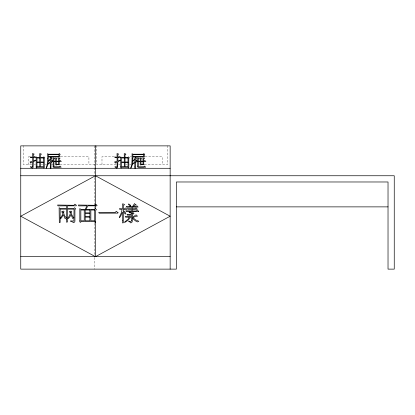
<?xml version="1.0" encoding="UTF-8"?>
<svg xmlns="http://www.w3.org/2000/svg" width="415" height="415" viewBox="0 0 415 415"><rect width="100%" height="100%" fill="white"/><g stroke="black" fill="none" stroke-linecap="round" stroke-linejoin="round"><path stroke-width="0.31" stroke-dasharray="2.08 1.56" d="M29.818 156.704L28.531 156.704L28.531 164.548M60.647 156.704L88.914 156.704L88.914 164.548M114.192 156.704L101.986 156.704L101.986 164.548M130.253 156.704L131.534 156.704M145.027 156.704L162.369 156.704L162.369 164.548M31.742 164.548L23.24 164.548L23.24 145.873M34.206 164.548L35.498 164.548M41.303 164.548L42.662 164.548M45.173 164.548L46.464 164.548M51.626 164.548L54.868 164.548M60.009 164.548L96.073 164.548M116.117 164.548L96.695 164.548L96.695 145.873M118.628 164.548L119.971 164.548M125.755 164.548L127.037 164.548M129.599 164.548L130.891 164.548M144.436 164.548L167.66 164.548L167.66 145.873M94.205 145.873L94.205 174.876M94.205 177.459L94.205 205.861M94.205 206.509L94.205 208.444M94.205 223.291L94.205 254.924M94.205 257.507L94.205 269.127"/><path stroke-width="0.62" d="M95.45 256.678L170.15 216.215L95.45 175.753L20.75 216.215L95.45 256.678L95.45 221.719M20.75 168.282L170.15 168.282M20.75 175.753L394.25 175.753L394.25 269.127L388.025 269.127L388.025 181.978L176.375 181.978L176.375 269.127L20.75 269.127L20.75 145.873L170.15 145.873L170.15 269.127M176.375 206.878L388.025 206.878M20.75 256.678L170.15 256.678M95.45 145.873L95.45 208.771M53.13 166.156L53.115 167.006L53.488 167.261L61.181 167.193L60.025 166.078L59.335 166.835L53.966 166.835L53.914 161.653L55.693 161.653L55.631 164.755L56.336 165.04C56.316 163.795 60.989 165.569 59.21 164.029L59.21 161.653L61.353 161.414L60.294 160.517L59.21 161.212L59.21 158.94L60.04 158.442L58.406 158.011L58.468 161.212L56.45 161.212L56.45 158.94L57.083 158.582L55.631 158.011L55.693 161.212L53.914 161.212L53.914 158.831L54.796 158.437L53.115 157.871L53.162 161.196L51.901 161.02L52.233 161.715L53.162 161.668L53.13 166.156M137.666 166.156L137.65 167.006L138.024 167.261L145.717 167.193L144.56 166.078L143.87 166.835L138.501 166.835L138.449 161.653L140.228 161.653L140.166 164.755L140.872 165.04C140.851 163.795 145.525 165.569 143.746 164.029L143.746 161.653L145.888 161.414L144.83 160.517L143.746 161.212L143.746 158.94L144.576 158.442L142.942 158.011L143.004 161.212L140.986 161.212L140.986 158.94L141.619 158.582L140.166 158.011L140.228 161.212L138.449 161.212L138.449 158.831L139.331 158.437L137.65 157.871L137.697 161.196L136.436 161.02L136.768 161.715L137.697 161.668L137.666 166.156M47.569 158.499L47.253 164.044L46.247 168.158C48.622 165.004 48.15 160.714 48.322 156.989L59.962 156.989L59.604 154.909L60.232 154.406L59.272 153.524L58.769 154.219L48.389 154.219L47.507 153.649L47.569 158.499M132.105 158.499L131.788 164.044L130.782 168.158C133.158 165.004 132.686 160.714 132.857 156.989L144.498 156.989L144.14 154.909L144.768 154.406L143.808 153.524L143.305 154.219L132.925 154.219L132.043 153.649L132.105 158.499M66.525 219.644L66.442 222.004L66.945 222.31L67.593 221.683L67.495 209.144L74.036 209.144L73.896 221.076L70.503 220.873L70.503 221.34L72.926 222.046L73.144 222.736L73.896 222.513A1.52 1.52 0 0 0 74.923 220.956L74.923 209.466L75.732 208.838L74.539 207.687L73.896 208.579L67.495 208.579L67.495 205.83L76.236 205.83L76.376 205.285L74.861 204.133L73.896 205.285L57.576 205.026L57.96 205.913L66.525 205.83L66.525 208.579L60.305 208.579L59.112 207.687L59.314 222.611L60.159 222.471L60.159 209.144L66.525 209.144L66.525 219.644M122.498 220.37L122.42 222.736L122.923 223.037L123.571 222.388L123.468 211.323L125.123 213.99L125.714 213.927L125.812 213.445L124.842 211.749L123.468 210.68L123.468 209.383L126.559 209.383L126.783 209.082L125.429 207.951L124.536 208.838L123.468 208.838L123.468 205.103C125.885 204.911 123.52 203.718 122.42 203.91L122.498 208.838L119.447 208.579L119.831 209.466L122.135 209.383L121.206 213.061L119.287 217.299L119.53 217.647L120.822 215.769L122.498 212.049L122.498 220.37M36.198 166.851L36.162 167.587L36.655 168.028L36.982 167.193L43.471 167.193L43.772 168.028L44.291 167.587L44.229 158.25L44.794 157.747L43.834 156.88L43.331 157.555L40.494 157.555L40.494 154.546L41.339 154.281L41.173 153.934L39.695 153.586L39.741 157.555L37.096 157.555L36.162 156.88L36.198 166.851M79.83 220.894L79.789 221.843L80.417 222.388L80.842 222.15L80.842 221.34L94.713 221.34L94.817 222.331L95.559 222.29L95.683 210.353L96.41 209.731L96.27 209.445L95.217 208.579L94.573 209.466L85.786 209.466L87.97 205.83L96.913 205.83L97.053 205.285L95.6 204.133L94.651 205.285L78.316 205.026L78.72 205.913L86.839 205.83L85.283 209.466L80.982 209.466L79.789 208.579L79.83 220.894M120.734 166.851L120.698 167.587L121.19 168.028L121.517 167.193L128.007 167.193L128.308 168.028L128.826 167.587L128.764 158.25L129.33 157.747L128.37 156.88L127.867 157.555L125.029 157.555L125.029 154.546L125.875 154.281L125.709 153.934L124.23 153.586L124.277 157.555L121.631 157.555L120.698 156.88L120.734 166.851M50.277 166.897L50.303 168.22L50.967 168.153L51.035 162.737L51.6 162.405L50.812 162.094L51.787 160.724C53.172 160.698 51.875 159.78 51.144 159.759L50.075 161.933L47.933 164.19L50.277 162.706L50.277 166.897M134.813 166.897L134.839 168.22L135.503 168.153L135.57 162.737L136.136 162.405L135.347 162.094L136.322 160.724C137.707 160.698 136.411 159.78 135.679 159.759L134.61 161.933L132.468 164.19L134.813 162.706L134.813 166.897M32.557 166.379C32.541 167.411 31.016 166.799 30.414 166.706L30.414 167.069L31.914 167.619L32.069 168.158L33.091 167.572L33.33 161.731L35.706 160.455L35.659 160.154L33.33 161.067L33.33 157.617L35.835 157.384L34.637 156.424L33.942 157.176L33.33 157.176L33.33 154.468L34.212 154.105L32.495 153.524L32.557 157.176L30.181 156.989L30.477 157.684L32.557 157.617L32.557 161.336L30.051 161.902L30.809 163.162L31.047 162.613L32.557 162.063L32.557 166.379M117.092 166.379C117.077 167.411 115.552 166.799 114.95 166.706L114.95 167.069L116.449 167.619L116.605 168.158L117.627 167.572L117.865 161.731L120.241 160.455L120.194 160.154L117.865 161.067L117.865 157.617L120.371 157.384L119.172 156.424L118.477 157.176L117.865 157.176L117.865 154.468L118.747 154.105L117.03 153.524L117.092 157.176L114.716 156.989L115.012 157.684L117.092 157.617L117.092 161.336L114.587 161.902L115.344 163.162L115.583 162.613L117.092 162.063L117.092 166.379M131.405 220.692L131.223 221.299L130.595 221.418L128.738 221.117L128.738 221.584L130.575 222.29L130.756 222.954C133.174 222.549 132.079 219.385 132.292 217.787L133.308 219.182L135.747 221.076L137.541 221.926L138.818 221.257L135.627 219.924L132.8 217.501L136.577 216.168L137.515 216.194L136.068 214.82L132.618 217.201L132.292 215.364L133.101 214.716L131.871 213.585L131.223 214.472L127.042 214.311L127.364 215.141L131.405 215.058L131.405 220.692M129.205 212.132L129.143 212.558L133.262 213.668L133.988 213.362L133.122 212.636L129.205 212.132M138.651 211.245L138.434 211.588L126.316 211.666L125.89 210.779L131.405 211.002L131.405 209.305L127.83 209.383L127.426 208.496L131.405 208.761L131.405 207.142L126.617 207.225L126.233 206.338L136.011 206.556L136.815 205.69L138.107 207.059L132.375 207.142L132.375 208.761L135.181 208.761L136.011 207.868L137.318 209.227L132.375 209.305L132.375 211.002L136.312 211.002L137.199 210.032L138.651 211.245M130.595 205.607L130.492 206.094L129.973 206.172L128.396 204.216L128.64 203.91L129.869 204.621L130.595 205.607M62.95 212.677L62.12 215.442L60.383 218.212L60.725 218.612L61.674 217.662L63.334 214.617L65.088 218.674L66.281 217.787L64.522 215.769L63.474 212.392L64.118 211.811L63.313 211.002L62.665 211.588L61.778 211.588L61.778 212.132L62.888 212.132L62.95 212.677M134.372 203.832L132.836 206.073L133.184 206.338L136.068 204.642L134.372 203.832M70.602 212.433L69.653 215.442L67.837 218.212L68.138 218.612C71.982 216.132 69.647 211.173 72.661 218.534L73.896 217.647L72.947 216.858L71.51 214.109L71.147 212.392L71.774 211.811L70.965 211.002L70.337 211.588L69.372 211.588L69.372 212.132L70.56 212.132L70.602 212.433M118.057 212.776L117.751 213.123L99.154 213.201L98.77 212.314L115.168 212.558L116.278 211.245L118.057 212.776M50.765 157.446L49.93 159.272L48.259 161.15L49.712 160.439L51.398 158.374L52.088 158.141L50.765 157.446M135.3 157.446L134.465 159.272L132.795 161.15L134.247 160.439L135.933 158.374L136.623 158.141L135.3 157.446M129.283 217.138L128.053 219.219L124.459 222.15L124.78 222.471L127.825 220.453L130.979 216.9L129.869 215.95L129.205 216.594L125.247 216.412L125.589 217.221L129.283 217.138M58.909 154.676L48.322 154.676L48.322 156.564L58.909 156.564L58.909 154.676M143.445 154.676L132.857 154.676L132.857 156.564L143.445 156.564L143.445 154.676M39.741 158.011L36.982 158.011L36.982 161.98L39.741 161.98L39.741 158.011M43.471 158.011L40.494 158.011L40.494 161.98L43.471 161.98L43.471 158.011M124.277 158.011L121.517 158.011L121.517 161.98L124.277 161.98L124.277 158.011M128.007 158.011L125.029 158.011L125.029 161.98L128.007 161.98L128.007 158.011M58.468 161.653L56.45 161.653L56.45 164.252L58.468 164.252L58.468 161.653M143.004 161.653L140.986 161.653L140.986 164.252L143.004 164.252L143.004 161.653M39.741 162.405L36.982 162.405L36.982 166.773L39.741 166.773L39.741 162.405M43.471 162.405L40.494 162.405L40.494 166.773L43.471 166.773L43.471 162.405M124.277 162.405L121.517 162.405L121.517 166.773L124.277 166.773L124.277 162.405M128.007 162.405L125.029 162.405L125.029 166.773L128.007 166.773L128.007 162.405M84.235 210.032L80.842 210.032L80.842 220.796L84.235 220.796L84.235 210.032M89.868 210.032L85.2 210.032L85.2 212.859L89.868 212.859L89.868 210.032M94.713 210.032L90.854 210.032L90.854 220.796L94.713 220.796L94.713 210.032M89.868 213.445L85.2 213.445L85.2 216.594L89.868 216.594L89.868 213.445M89.868 217.138L85.2 217.138L85.2 220.796L89.868 220.796L89.868 217.138"/></g></svg>
